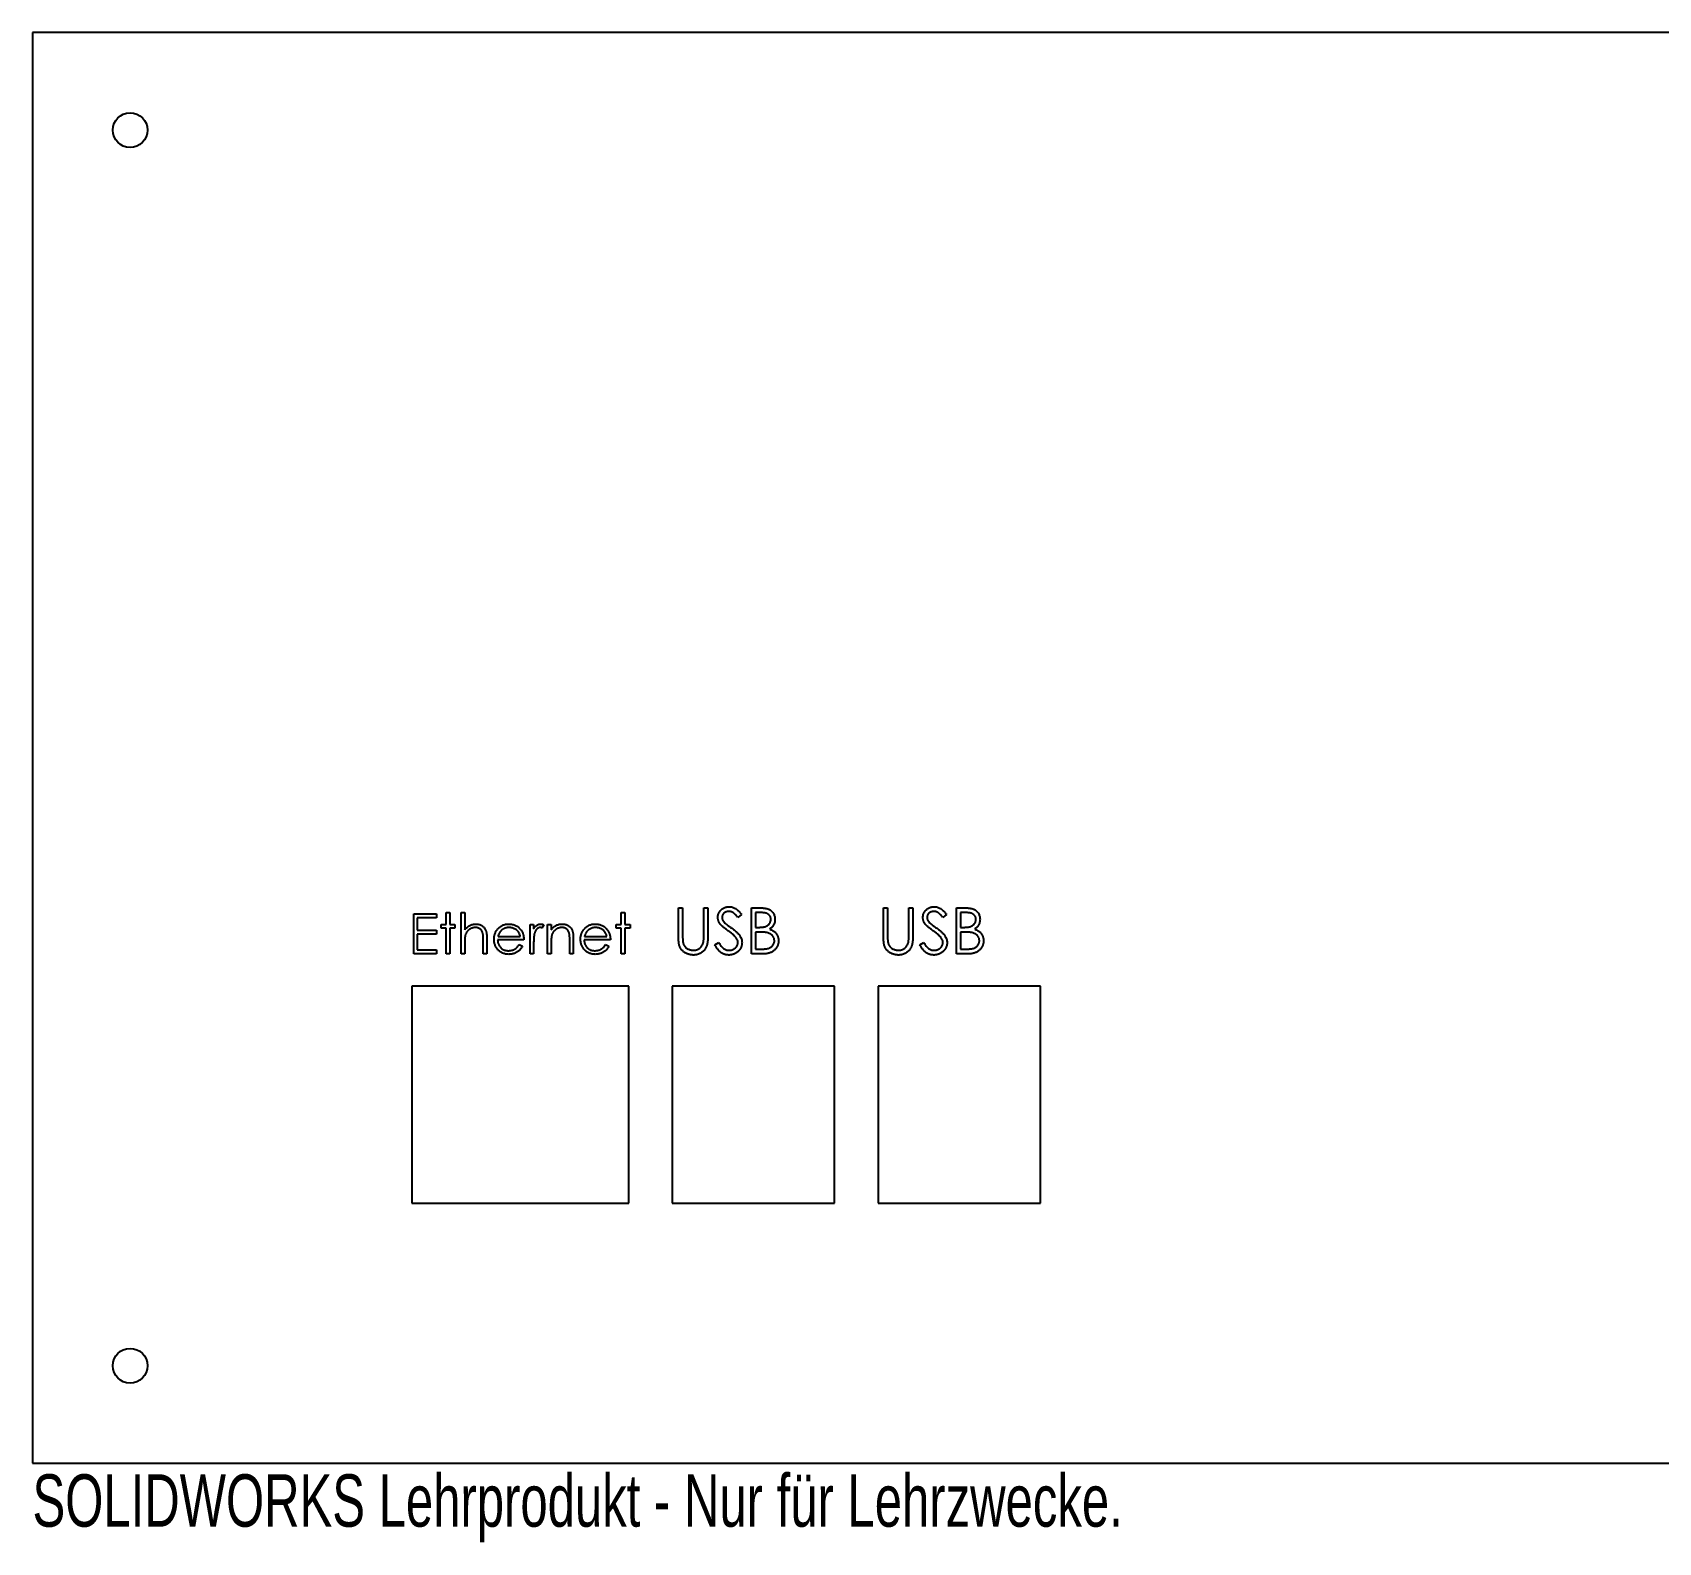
# Model space of a CAD drawing. Header units: millimetres. Extents: x 0 to 300, y -7 to 132.
# Drawn here: x 0 to 150, y -7.3 to 132 of the extents above; entities that cross this region are included whole.
import ezdxf

# ---------------------------------------------------------------- set-up
doc = ezdxf.new("R2010")
doc.units = ezdxf.units.MM
doc.styles.add('SLDTEXTSTYLE0', font='TXT', dxfattribs={"width": 0.7})

msp = doc.modelspace()

# ---------------------------------------------------------------- linework, layer by layer
at = {"color": 7, "linetype": 'Continuous', "lineweight": 25}
for p, q in [((300, 132), (0, 132)), ((0, 132), (0, 0)), ((59.59, 51.23), (59.97, 51.23)), ((59.59, 48.68), (59.59, 51.23)), ((59.97, 51.23), (59.97, 48.7)), ((61.93, 51.23), (62.31, 51.23)), ((61.93, 48.7), (61.93, 51.23)), ((62.31, 51.23), (62.31, 48.68)), ((66.32, 51.23), (67.15, 51.23)), ((66.32, 47), (66.32, 51.23)), ((78.51, 51.23), (78.89, 51.23)), ((78.51, 48.68), (78.51, 51.23)), ((78.89, 51.23), (78.89, 48.7)), ((80.84, 51.23), (81.22, 51.23)), ((80.84, 48.7), (80.84, 51.23)), ((81.22, 51.23), (81.22, 48.68)), ((85.24, 51.23), (86.06, 51.23)), ((85.24, 47), (85.24, 51.23)), ((35.17, 50.7), (37.26, 50.7)), ((35.17, 47), (35.17, 50.7)), ((35.5, 50.32), (35.5, 49.18)), ((37.26, 50.32), (35.5, 50.32)), ((37.26, 50.7), (37.26, 50.32)), ((37.69, 49.71), (38.16, 49.71)), ((37.69, 49.37), (37.69, 49.71)), ((38.16, 50.8), (38.49, 50.8)), ((38.16, 49.71), (38.16, 50.8)), ((38.49, 50.8), (38.49, 49.71)), ((38.49, 49.71), (38.97, 49.71)), ((38.97, 49.71), (38.97, 49.37)), ((39.54, 50.8), (39.87, 50.8)), ((39.54, 47), (39.54, 50.8)), ((39.87, 50.8), (39.87, 49.2)), ((45.9, 49.71), (46.23, 49.71)), ((45.9, 47), (45.9, 49.71)), ((46.23, 49.71), (46.23, 49.31)), ((47.18, 49.66), (47, 49.37)), ((47.52, 49.71), (47.85, 49.71)), ((47.52, 47), (47.52, 49.71)), ((47.85, 49.71), (47.85, 49.22)), ((53.83, 49.71), (54.31, 49.71)), ((53.83, 49.37), (53.83, 49.71)), ((54.31, 50.8), (54.64, 50.8)), ((54.31, 49.71), (54.31, 50.8)), ((54.64, 50.8), (54.64, 49.71)), ((54.64, 49.71), (55.12, 49.71)), ((55.12, 49.71), (55.12, 49.37)), ((65.4, 50.63), (65.06, 50.36)), ((66.7, 50.8), (66.7, 49.44)), ((67.22, 50.8), (66.7, 50.8)), ((84.31, 50.63), (83.97, 50.36)), ((86.13, 50.8), (85.62, 50.8)), ((85.62, 50.8), (85.62, 49.44)), ((35.5, 49.18), (37.26, 49.18)), ((35.5, 48.8), (35.5, 47.38)), ((37.26, 48.8), (35.5, 48.8)), ((37.26, 49.18), (37.26, 48.8)), ((38.16, 49.37), (37.69, 49.37)), ((38.16, 47), (38.16, 49.37)), ((38.49, 49.37), (38.49, 47)), ((38.97, 49.37), (38.49, 49.37)), ((41.58, 47), (41.58, 48.27)), ((41.91, 48.38), (41.91, 47)), ((45.33, 48.28), (42.91, 48.28)), ((42.95, 48.61), (45, 48.61)), ((49.56, 47), (49.56, 48.27)), ((49.89, 48.38), (49.89, 47)), ((53.31, 48.28), (50.89, 48.28)), ((50.92, 48.61), (52.98, 48.61)), ((54.31, 49.37), (53.83, 49.37)), ((54.31, 47), (54.31, 49.37)), ((54.64, 49.37), (54.64, 47)), ((55.12, 49.37), (54.64, 49.37)), ((62.96, 47.82), (63.32, 48.03)), ((66.7, 49.44), (66.96, 49.44)), ((66.7, 49.01), (66.7, 47.43)), ((66.96, 49.01), (66.7, 49.01)), ((81.87, 47.82), (82.23, 48.03)), ((85.62, 49.44), (85.87, 49.44)), ((85.87, 49.01), (85.62, 49.01)), ((85.62, 49.01), (85.62, 47.43)), ((37.26, 47), (35.17, 47)), ((35.5, 47.38), (37.26, 47.38)), ((37.26, 47.38), (37.26, 47)), ((38.49, 47), (38.16, 47)), ((39.87, 47), (39.54, 47)), ((39.87, 47.98), (39.87, 47)), ((41.91, 47), (41.58, 47)), ((44.89, 47.85), (45.19, 47.7)), ((46.23, 47), (45.9, 47)), ((46.23, 47.91), (46.23, 47)), ((47.85, 47), (47.52, 47)), ((47.85, 47.98), (47.85, 47)), ((49.89, 47), (49.56, 47)), ((52.87, 47.85), (53.17, 47.7)), ((54.64, 47), (54.31, 47)), ((67.47, 47), (66.32, 47)), ((66.7, 47.43), (67.24, 47.43)), ((86.38, 47), (85.24, 47)), ((85.62, 47.43), (86.16, 47.43)), ((55, 44), (35, 44)), ((35, 44), (35, 24)), ((55, 24), (55, 44)), ((74, 44), (59, 44)), ((59, 44), (59, 24)), ((74, 24), (74, 44)), ((93, 44), (78, 44)), ((78, 44), (78, 24)), ((93, 24), (93, 44)), ((35, 24), (55, 24)), ((59, 24), (74, 24)), ((78, 24), (93, 24)), ((0, 0), (300, 0))]:
    msp.add_line(p, q, dxfattribs=at)
for centre in [(9, 123), (9, 9)]:
    msp.add_circle(centre, 1.6, dxfattribs=at)
for points, knots in [([(63.23, 50.35), (63.23, 50.4), (63.23, 50.49), (63.26, 50.62), (63.3, 50.74), (63.36, 50.86), (63.44, 50.96), (63.52, 51.06), (63.63, 51.14), (63.74, 51.21), (63.87, 51.27), (64, 51.31), (64.13, 51.34), (64.23, 51.34), (64.27, 51.34)], [0, 0, 0, 0, 0.083785, 0.16578, 0.24628, 0.327461, 0.408797, 0.489715, 0.571376, 0.655523, 0.741019, 0.826547, 0.911989, 1, 1, 1, 1]), ([(64.27, 51.34), (64.32, 51.34), (64.42, 51.34), (64.57, 51.31), (64.71, 51.26), (64.82, 51.2), (64.91, 51.15), (64.98, 51.1), (65.05, 51.04), (65.12, 50.97), (65.19, 50.9), (65.26, 50.81), (65.33, 50.72), (65.38, 50.66), (65.4, 50.63)], [0, 0, 0, 0, 0.107233, 0.213252, 0.31883, 0.426794, 0.483646, 0.543604, 0.608308, 0.677127, 0.750686, 0.828713, 0.91219, 1, 1, 1, 1]), ([(67.15, 51.23), (67.19, 51.23), (67.27, 51.23), (67.38, 51.23), (67.49, 51.22), (67.59, 51.2), (67.68, 51.19), (67.77, 51.17), (67.84, 51.14), (67.94, 51.1), (68.04, 51.05), (68.16, 50.96), (68.26, 50.86), (68.34, 50.74), (68.41, 50.61), (68.46, 50.48), (68.49, 50.33), (68.49, 50.23), (68.49, 50.18)], [0, 0, 0, 0, 0.062594, 0.121323, 0.17668, 0.228365, 0.276868, 0.321879, 0.364099, 0.403356, 0.477968, 0.550535, 0.623584, 0.698175, 0.773354, 0.847281, 0.922818, 1, 1, 1, 1]), ([(82.14, 50.35), (82.14, 50.4), (82.15, 50.49), (82.17, 50.62), (82.22, 50.74), (82.27, 50.86), (82.35, 50.96), (82.44, 51.06), (82.54, 51.14), (82.65, 51.21), (82.78, 51.27), (82.91, 51.31), (83.05, 51.34), (83.14, 51.34), (83.19, 51.34)], [0, 0, 0, 0, 0.083785, 0.16578, 0.24628, 0.327461, 0.408797, 0.489715, 0.571376, 0.655523, 0.741019, 0.826547, 0.911989, 1, 1, 1, 1]), ([(83.19, 51.34), (83.24, 51.34), (83.34, 51.34), (83.48, 51.31), (83.62, 51.26), (83.73, 51.2), (83.82, 51.15), (83.89, 51.1), (83.96, 51.04), (84.03, 50.97), (84.1, 50.9), (84.17, 50.81), (84.24, 50.72), (84.29, 50.66), (84.31, 50.63)], [0, 0, 0, 0, 0.107233, 0.213252, 0.31883, 0.426794, 0.483646, 0.543604, 0.608308, 0.677127, 0.750686, 0.828713, 0.91219, 1, 1, 1, 1]), ([(86.06, 51.23), (86.1, 51.23), (86.18, 51.23), (86.3, 51.23), (86.4, 51.22), (86.5, 51.2), (86.59, 51.19), (86.68, 51.17), (86.76, 51.14), (86.85, 51.1), (86.96, 51.05), (87.07, 50.96), (87.17, 50.86), (87.26, 50.74), (87.32, 50.61), (87.37, 50.48), (87.4, 50.33), (87.41, 50.23), (87.41, 50.18)], [0, 0, 0, 0, 0.062594, 0.121323, 0.17668, 0.228365, 0.276868, 0.321879, 0.364099, 0.403356, 0.477968, 0.550535, 0.623584, 0.698175, 0.773354, 0.847281, 0.922818, 1, 1, 1, 1]), ([(39.87, 49.2), (39.91, 49.24), (39.98, 49.33), (40.09, 49.44), (40.21, 49.54), (40.34, 49.62), (40.47, 49.68), (40.61, 49.72), (40.75, 49.75), (40.85, 49.75), (40.9, 49.75)], [0, 0, 0, 0, 0.140724, 0.273996, 0.400684, 0.522555, 0.641534, 0.759969, 0.878405, 1, 1, 1, 1]), ([(40.9, 49.75), (40.95, 49.75), (41.05, 49.75), (41.19, 49.72), (41.33, 49.67), (41.45, 49.6), (41.56, 49.52), (41.66, 49.43), (41.74, 49.31), (41.79, 49.21), (41.83, 49.12), (41.85, 49.04), (41.87, 48.95), (41.89, 48.86), (41.9, 48.75), (41.91, 48.64), (41.91, 48.51), (41.91, 48.43), (41.91, 48.38)], [0, 0, 0, 0, 0.077229, 0.151155, 0.223454, 0.295497, 0.36692, 0.436794, 0.506696, 0.577864, 0.615912, 0.658048, 0.703776, 0.75408, 0.808979, 0.867913, 0.931702, 1, 1, 1, 1]), ([(42.89, 49.25), (42.92, 49.29), (42.99, 49.37), (43.1, 49.47), (43.22, 49.56), (43.35, 49.63), (43.49, 49.69), (43.63, 49.73), (43.79, 49.75), (43.89, 49.75), (43.95, 49.75)], [0, 0, 0, 0, 0.128835, 0.253589, 0.374643, 0.49534, 0.616325, 0.739759, 0.866842, 1, 1, 1, 1]), ([(43.95, 49.75), (44, 49.75), (44.11, 49.75), (44.27, 49.72), (44.42, 49.68), (44.56, 49.62), (44.7, 49.55), (44.82, 49.46), (44.94, 49.35), (45, 49.26), (45.04, 49.22)], [0, 0, 0, 0, 0.13204, 0.259033, 0.38188, 0.502258, 0.622752, 0.744743, 0.870109, 1, 1, 1, 1]), ([(46.23, 49.31), (46.26, 49.35), (46.31, 49.42), (46.38, 49.51), (46.46, 49.59), (46.55, 49.65), (46.63, 49.7), (46.72, 49.73), (46.81, 49.75), (46.87, 49.75), (46.9, 49.75)], [0, 0, 0, 0, 0.160059, 0.306112, 0.438367, 0.560541, 0.675317, 0.786114, 0.892842, 1, 1, 1, 1]), ([(46.9, 49.75), (46.92, 49.75), (46.97, 49.75), (47.04, 49.73), (47.11, 49.7), (47.16, 49.68), (47.18, 49.66)], [0, 0, 0, 0, 0.2252775, 0.4635232, 0.7203236, 1, 1, 1, 1]), ([(47.85, 49.22), (47.88, 49.26), (47.95, 49.35), (48.07, 49.46), (48.19, 49.55), (48.32, 49.63), (48.45, 49.69), (48.59, 49.73), (48.73, 49.75), (48.83, 49.75), (48.88, 49.75)], [0, 0, 0, 0, 0.140976, 0.273569, 0.398988, 0.51993, 0.63811, 0.756589, 0.87686, 1, 1, 1, 1]), ([(48.88, 49.75), (48.93, 49.75), (49.03, 49.75), (49.17, 49.72), (49.3, 49.67), (49.43, 49.6), (49.54, 49.52), (49.64, 49.42), (49.72, 49.31), (49.77, 49.21), (49.81, 49.12), (49.83, 49.04), (49.85, 48.95), (49.86, 48.86), (49.88, 48.75), (49.88, 48.64), (49.89, 48.51), (49.89, 48.43), (49.89, 48.38)], [0, 0, 0, 0, 0.07724, 0.151178, 0.223488, 0.295543, 0.366976, 0.437131, 0.507044, 0.57856, 0.616614, 0.658756, 0.704491, 0.754803, 0.809332, 0.868274, 0.932073, 1, 1, 1, 1]), ([(50.87, 49.25), (50.9, 49.29), (50.97, 49.37), (51.08, 49.47), (51.2, 49.56), (51.33, 49.63), (51.47, 49.69), (51.61, 49.73), (51.77, 49.75), (51.87, 49.75), (51.93, 49.75)], [0, 0, 0, 0, 0.128835, 0.253589, 0.374643, 0.49534, 0.616325, 0.739759, 0.866842, 1, 1, 1, 1]), ([(51.93, 49.75), (51.98, 49.75), (52.09, 49.75), (52.25, 49.72), (52.4, 49.68), (52.54, 49.62), (52.67, 49.55), (52.8, 49.46), (52.91, 49.35), (52.98, 49.26), (53.02, 49.22)], [0, 0, 0, 0, 0.13204, 0.259033, 0.38188, 0.502258, 0.622752, 0.744743, 0.870109, 1, 1, 1, 1]), ([(63.47, 49.71), (63.45, 49.73), (63.41, 49.78), (63.36, 49.86), (63.32, 49.94), (63.29, 50.02), (63.26, 50.1), (63.24, 50.18), (63.23, 50.27), (63.23, 50.33), (63.23, 50.35)], [0, 0, 0, 0, 0.133507, 0.262559, 0.388264, 0.512667, 0.633722, 0.755394, 0.877553, 1, 1, 1, 1]), ([(64.16, 49.13), (64.12, 49.17), (64.03, 49.23), (63.91, 49.32), (63.81, 49.4), (63.71, 49.47), (63.63, 49.54), (63.56, 49.6), (63.51, 49.66), (63.48, 49.69), (63.47, 49.71)], [0, 0, 0, 0, 0.1815353, 0.3470817, 0.4955678, 0.6283573, 0.7455197, 0.8458308, 0.9307818, 1, 1, 1, 1]), ([(64.23, 50.91), (64.19, 50.91), (64.1, 50.9), (63.98, 50.87), (63.88, 50.82), (63.78, 50.76), (63.71, 50.68), (63.65, 50.58), (63.62, 50.48), (63.61, 50.41), (63.61, 50.37)], [0, 0, 0, 0, 0.1430731, 0.275903, 0.4023709, 0.5284136, 0.6503564, 0.7658951, 0.8807741, 1, 1, 1, 1]), ([(63.61, 50.37), (63.61, 50.35), (63.61, 50.3), (63.62, 50.24), (63.64, 50.17), (63.67, 50.1), (63.71, 50.04), (63.76, 49.97), (63.82, 49.9), (63.86, 49.85), (63.89, 49.82)], [0, 0, 0, 0, 0.107285, 0.214746, 0.322939, 0.434116, 0.553412, 0.686073, 0.834256, 1, 1, 1, 1]), ([(63.89, 49.82), (63.9, 49.82), (63.92, 49.8), (63.96, 49.76), (64.01, 49.73), (64.08, 49.68), (64.16, 49.62), (64.25, 49.55), (64.35, 49.48), (64.42, 49.43), (64.46, 49.4)], [0, 0, 0, 0, 0.052594, 0.124952, 0.218094, 0.333502, 0.468789, 0.624938, 0.801683, 1, 1, 1, 1]), ([(65.06, 50.36), (65.04, 50.39), (65, 50.44), (64.94, 50.52), (64.88, 50.58), (64.82, 50.64), (64.77, 50.69), (64.72, 50.73), (64.67, 50.77), (64.61, 50.81), (64.53, 50.85), (64.44, 50.88), (64.33, 50.9), (64.27, 50.91), (64.23, 50.91)], [0, 0, 0, 0, 0.098469, 0.189629, 0.274184, 0.352183, 0.423199, 0.488551, 0.548473, 0.60144, 0.701198, 0.799592, 0.898545, 1, 1, 1, 1]), ([(66.96, 49.44), (67, 49.44), (67.07, 49.44), (67.17, 49.45), (67.27, 49.45), (67.36, 49.46), (67.44, 49.47), (67.51, 49.49), (67.58, 49.5), (67.66, 49.53), (67.74, 49.57), (67.84, 49.63), (67.92, 49.7), (67.99, 49.78), (68.05, 49.87), (68.08, 49.97), (68.11, 50.07), (68.11, 50.14), (68.11, 50.18)], [0, 0, 0, 0, 0.072301, 0.1397, 0.202289, 0.2606, 0.31319, 0.361739, 0.405706, 0.44554, 0.518832, 0.589778, 0.658867, 0.72843, 0.797283, 0.864815, 0.931364, 1, 1, 1, 1]), ([(68.11, 50.18), (68.11, 50.2), (68.11, 50.25), (68.1, 50.31), (68.09, 50.38), (68.06, 50.44), (68.03, 50.49), (67.99, 50.54), (67.95, 50.59), (67.9, 50.63), (67.84, 50.67), (67.78, 50.71), (67.7, 50.74), (67.62, 50.76), (67.53, 50.78), (67.43, 50.79), (67.33, 50.8), (67.26, 50.8), (67.22, 50.8)], [0, 0, 0, 0, 0.057003, 0.111818, 0.164402, 0.21587, 0.266841, 0.317479, 0.369902, 0.4234, 0.479718, 0.539241, 0.602431, 0.67103, 0.744485, 0.823454, 0.90874, 1, 1, 1, 1]), ([(68.49, 50.18), (68.49, 50.14), (68.49, 50.05), (68.47, 49.91), (68.43, 49.78), (68.37, 49.66), (68.3, 49.55), (68.22, 49.45), (68.12, 49.36), (68.04, 49.31), (68.01, 49.28)], [0, 0, 0, 0, 0.130569, 0.256581, 0.380552, 0.503623, 0.625739, 0.747549, 0.871766, 1, 1, 1, 1]), ([(82.38, 49.71), (82.36, 49.73), (82.32, 49.78), (82.28, 49.86), (82.23, 49.94), (82.2, 50.02), (82.17, 50.1), (82.16, 50.18), (82.14, 50.27), (82.14, 50.33), (82.14, 50.35)], [0, 0, 0, 0, 0.133507, 0.262559, 0.388264, 0.512667, 0.633722, 0.755394, 0.877553, 1, 1, 1, 1]), ([(83.07, 49.13), (83.03, 49.17), (82.94, 49.23), (82.82, 49.32), (82.72, 49.4), (82.62, 49.47), (82.54, 49.54), (82.48, 49.6), (82.42, 49.66), (82.39, 49.69), (82.38, 49.71)], [0, 0, 0, 0, 0.1815353, 0.3470817, 0.4955678, 0.6283573, 0.7455197, 0.8458308, 0.9307818, 1, 1, 1, 1]), ([(83.14, 50.91), (83.1, 50.91), (83.02, 50.9), (82.9, 50.87), (82.79, 50.82), (82.7, 50.76), (82.62, 50.68), (82.56, 50.58), (82.53, 50.48), (82.52, 50.41), (82.52, 50.37)], [0, 0, 0, 0, 0.143073, 0.275903, 0.402371, 0.528414, 0.650356, 0.765895, 0.880774, 1, 1, 1, 1]), ([(82.52, 50.37), (82.52, 50.35), (82.52, 50.3), (82.54, 50.24), (82.55, 50.17), (82.58, 50.1), (82.62, 50.04), (82.67, 49.97), (82.73, 49.9), (82.78, 49.85), (82.8, 49.82)], [0, 0, 0, 0, 0.107285, 0.214746, 0.322939, 0.434116, 0.553412, 0.686073, 0.834256, 1, 1, 1, 1]), ([(82.8, 49.82), (82.81, 49.82), (82.83, 49.8), (82.87, 49.76), (82.93, 49.73), (82.99, 49.68), (83.07, 49.62), (83.16, 49.55), (83.26, 49.48), (83.33, 49.43), (83.37, 49.4)], [0, 0, 0, 0, 0.052594, 0.124952, 0.218094, 0.333502, 0.468789, 0.624938, 0.801683, 1, 1, 1, 1]), ([(83.97, 50.36), (83.95, 50.39), (83.91, 50.44), (83.85, 50.52), (83.79, 50.58), (83.74, 50.64), (83.68, 50.69), (83.63, 50.73), (83.58, 50.77), (83.52, 50.81), (83.45, 50.85), (83.35, 50.88), (83.25, 50.9), (83.18, 50.91), (83.14, 50.91)], [0, 0, 0, 0, 0.098469, 0.189629, 0.274184, 0.352183, 0.423199, 0.488551, 0.548473, 0.60144, 0.701198, 0.799592, 0.898545, 1, 1, 1, 1]), ([(85.87, 49.44), (85.91, 49.44), (85.98, 49.44), (86.09, 49.45), (86.18, 49.45), (86.27, 49.46), (86.35, 49.47), (86.43, 49.49), (86.49, 49.5), (86.57, 49.53), (86.66, 49.57), (86.75, 49.63), (86.83, 49.7), (86.9, 49.78), (86.96, 49.87), (87, 49.97), (87.02, 50.07), (87.03, 50.14), (87.03, 50.18)], [0, 0, 0, 0, 0.072301, 0.1397, 0.202289, 0.2606, 0.31319, 0.361739, 0.405706, 0.44554, 0.518832, 0.589778, 0.658867, 0.72843, 0.797283, 0.864815, 0.931364, 1, 1, 1, 1]), ([(87.03, 50.18), (87.03, 50.2), (87.03, 50.25), (87.02, 50.31), (87, 50.38), (86.98, 50.44), (86.94, 50.49), (86.91, 50.54), (86.86, 50.59), (86.81, 50.63), (86.75, 50.67), (86.69, 50.71), (86.62, 50.74), (86.53, 50.76), (86.44, 50.78), (86.35, 50.79), (86.24, 50.8), (86.17, 50.8), (86.13, 50.8)], [0, 0, 0, 0, 0.057003, 0.111818, 0.164402, 0.21587, 0.266841, 0.317479, 0.369902, 0.4234, 0.479718, 0.539241, 0.602431, 0.67103, 0.744485, 0.823454, 0.90874, 1, 1, 1, 1]), ([(87.41, 50.18), (87.41, 50.14), (87.4, 50.05), (87.38, 49.91), (87.34, 49.78), (87.29, 49.66), (87.22, 49.55), (87.13, 49.45), (87.03, 49.36), (86.96, 49.31), (86.92, 49.28)], [0, 0, 0, 0, 0.130569, 0.256581, 0.380552, 0.503623, 0.625739, 0.747549, 0.871766, 1, 1, 1, 1]), ([(39.92, 48.71), (39.92, 48.69), (39.91, 48.65), (39.9, 48.58), (39.89, 48.51), (39.88, 48.42), (39.88, 48.33), (39.87, 48.22), (39.87, 48.1), (39.87, 48.02), (39.87, 47.98)], [0, 0, 0, 0, 0.0759991, 0.1656113, 0.269045, 0.387448, 0.5188267, 0.6653936, 0.8250828, 1, 1, 1, 1]), ([(40.84, 49.42), (40.82, 49.42), (40.76, 49.42), (40.68, 49.41), (40.61, 49.39), (40.53, 49.37), (40.46, 49.34), (40.39, 49.31), (40.32, 49.26), (40.26, 49.22), (40.2, 49.16), (40.14, 49.11), (40.09, 49.05), (40.05, 48.99), (40.01, 48.92), (39.97, 48.85), (39.94, 48.78), (39.93, 48.73), (39.92, 48.71)], [0, 0, 0, 0, 0.06402, 0.126694, 0.189084, 0.250363, 0.312516, 0.374243, 0.43785, 0.502657, 0.567745, 0.630576, 0.692772, 0.754268, 0.815121, 0.876051, 0.937982, 1, 1, 1, 1]), ([(41.54, 48.89), (41.53, 48.93), (41.51, 49.01), (41.45, 49.12), (41.39, 49.22), (41.3, 49.29), (41.21, 49.35), (41.1, 49.39), (40.97, 49.42), (40.89, 49.42), (40.84, 49.42)], [0, 0, 0, 0, 0.136257, 0.261954, 0.379638, 0.494379, 0.609866, 0.729887, 0.859213, 1, 1, 1, 1]), ([(41.58, 48.27), (41.58, 48.31), (41.58, 48.38), (41.58, 48.48), (41.58, 48.57), (41.57, 48.65), (41.57, 48.73), (41.56, 48.79), (41.55, 48.84), (41.55, 48.87), (41.54, 48.89)], [0, 0, 0, 0, 0.1788666, 0.3421413, 0.489871, 0.6233121, 0.7400556, 0.841468, 0.9289011, 1, 1, 1, 1]), ([(42.58, 48.35), (42.58, 48.39), (42.58, 48.47), (42.6, 48.59), (42.62, 48.71), (42.65, 48.83), (42.7, 48.94), (42.75, 49.05), (42.82, 49.15), (42.86, 49.22), (42.89, 49.25)], [0, 0, 0, 0, 0.128045, 0.253768, 0.377428, 0.500551, 0.623296, 0.746578, 0.872348, 1, 1, 1, 1]), ([(43.94, 46.95), (43.89, 46.95), (43.79, 46.96), (43.64, 46.98), (43.5, 47.01), (43.37, 47.06), (43.25, 47.12), (43.13, 47.19), (43.03, 47.28), (42.94, 47.38), (42.85, 47.49), (42.78, 47.6), (42.72, 47.71), (42.67, 47.83), (42.63, 47.96), (42.6, 48.08), (42.58, 48.21), (42.58, 48.3), (42.58, 48.35)], [0, 0, 0, 0, 0.0715787, 0.1396292, 0.2047967, 0.268135, 0.3298137, 0.3913014, 0.4534335, 0.5165517, 0.5796313, 0.6411189, 0.701294, 0.7608103, 0.8199317, 0.8789196, 0.9389828, 1, 1, 1, 1]), ([(42.91, 48.28), (42.91, 48.25), (42.92, 48.18), (42.93, 48.07), (42.95, 47.98), (42.99, 47.88), (43.03, 47.8), (43.08, 47.71), (43.13, 47.64), (43.2, 47.56), (43.27, 47.5), (43.35, 47.44), (43.43, 47.39), (43.52, 47.35), (43.61, 47.32), (43.7, 47.3), (43.8, 47.29), (43.86, 47.29), (43.9, 47.28)], [0, 0, 0, 0, 0.068385, 0.134476, 0.198391, 0.260753, 0.321829, 0.383037, 0.444653, 0.507398, 0.569825, 0.630778, 0.690929, 0.750945, 0.811049, 0.872331, 0.935004, 1, 1, 1, 1]), ([(43.27, 49.17), (43.25, 49.15), (43.21, 49.12), (43.17, 49.06), (43.12, 49), (43.08, 48.94), (43.04, 48.86), (43, 48.79), (42.97, 48.7), (42.95, 48.64), (42.95, 48.61)], [0, 0, 0, 0, 0.109984, 0.22258, 0.3385, 0.458709, 0.585535, 0.717518, 0.854667, 1, 1, 1, 1]), ([(43.96, 49.42), (43.93, 49.42), (43.87, 49.42), (43.77, 49.41), (43.68, 49.39), (43.59, 49.36), (43.5, 49.32), (43.42, 49.28), (43.34, 49.23), (43.29, 49.19), (43.27, 49.17)], [0, 0, 0, 0, 0.131092, 0.259141, 0.384162, 0.505992, 0.629098, 0.750669, 0.874039, 1, 1, 1, 1]), ([(45, 48.61), (44.99, 48.66), (44.96, 48.74), (44.92, 48.86), (44.86, 48.97), (44.8, 49.06), (44.72, 49.14), (44.64, 49.21), (44.54, 49.27), (44.43, 49.32), (44.32, 49.37), (44.21, 49.4), (44.09, 49.42), (44.01, 49.42), (43.96, 49.42)], [0, 0, 0, 0, 0.09624, 0.185231, 0.267501, 0.3444, 0.419595, 0.496891, 0.576638, 0.660268, 0.745387, 0.83004, 0.914474, 1, 1, 1, 1]), ([(45.04, 49.22), (45.06, 49.19), (45.11, 49.13), (45.17, 49.02), (45.22, 48.91), (45.26, 48.8), (45.29, 48.68), (45.31, 48.55), (45.33, 48.42), (45.33, 48.33), (45.33, 48.28)], [0, 0, 0, 0, 0.118522, 0.236255, 0.356174, 0.47725, 0.60154, 0.729618, 0.862158, 1, 1, 1, 1]), ([(46.29, 48.84), (46.29, 48.82), (46.28, 48.77), (46.27, 48.69), (46.26, 48.6), (46.25, 48.49), (46.24, 48.36), (46.24, 48.23), (46.23, 48.07), (46.23, 47.97), (46.23, 47.91)], [0, 0, 0, 0, 0.070855, 0.156938, 0.2586, 0.375891, 0.508166, 0.656238, 0.820177, 1, 1, 1, 1]), ([(46.83, 49.42), (46.81, 49.42), (46.75, 49.42), (46.67, 49.39), (46.59, 49.34), (46.53, 49.29), (46.48, 49.24), (46.45, 49.2), (46.42, 49.15), (46.39, 49.1), (46.36, 49.04), (46.34, 48.98), (46.31, 48.91), (46.3, 48.86), (46.29, 48.84)], [0, 0, 0, 0, 0.093807, 0.191338, 0.295191, 0.410312, 0.47193, 0.536425, 0.603119, 0.674118, 0.749332, 0.828283, 0.91204, 1, 1, 1, 1]), ([(47, 49.37), (46.99, 49.38), (46.96, 49.39), (46.91, 49.41), (46.87, 49.42), (46.84, 49.42), (46.83, 49.42)], [0, 0, 0, 0, 0.295139, 0.56023, 0.794983, 1, 1, 1, 1]), ([(47.9, 48.71), (47.9, 48.69), (47.89, 48.65), (47.88, 48.58), (47.87, 48.51), (47.86, 48.42), (47.86, 48.32), (47.85, 48.22), (47.85, 48.1), (47.85, 48.02), (47.85, 47.98)], [0, 0, 0, 0, 0.076995, 0.167615, 0.271052, 0.38946, 0.520843, 0.666399, 0.826094, 1, 1, 1, 1]), ([(48.82, 49.42), (48.79, 49.42), (48.74, 49.42), (48.66, 49.41), (48.59, 49.39), (48.51, 49.37), (48.44, 49.34), (48.37, 49.31), (48.3, 49.26), (48.24, 49.22), (48.18, 49.16), (48.12, 49.11), (48.07, 49.05), (48.03, 48.99), (47.99, 48.92), (47.95, 48.85), (47.92, 48.78), (47.91, 48.73), (47.9, 48.71)], [0, 0, 0, 0, 0.063986, 0.126627, 0.188984, 0.25023, 0.312351, 0.374574, 0.438148, 0.50292, 0.567974, 0.630771, 0.692935, 0.754398, 0.815218, 0.876117, 0.938015, 1, 1, 1, 1]), ([(49.52, 48.89), (49.51, 48.93), (49.49, 49.01), (49.43, 49.12), (49.37, 49.22), (49.28, 49.29), (49.19, 49.35), (49.08, 49.39), (48.95, 49.42), (48.87, 49.42), (48.82, 49.42)], [0, 0, 0, 0, 0.13552, 0.260833, 0.378476, 0.493178, 0.609281, 0.729981, 0.859261, 1, 1, 1, 1]), ([(49.56, 48.27), (49.56, 48.31), (49.56, 48.38), (49.56, 48.48), (49.55, 48.57), (49.55, 48.65), (49.54, 48.73), (49.54, 48.79), (49.53, 48.84), (49.52, 48.87), (49.52, 48.89)], [0, 0, 0, 0, 0.17885, 0.34211, 0.489826, 0.623254, 0.74008, 0.841483, 0.928908, 1, 1, 1, 1]), ([(50.56, 48.35), (50.56, 48.39), (50.56, 48.47), (50.57, 48.59), (50.6, 48.71), (50.63, 48.83), (50.68, 48.94), (50.73, 49.05), (50.79, 49.15), (50.84, 49.22), (50.87, 49.25)], [0, 0, 0, 0, 0.128045, 0.253768, 0.377428, 0.500551, 0.623296, 0.746578, 0.872348, 1, 1, 1, 1]), ([(51.92, 46.95), (51.87, 46.95), (51.76, 46.96), (51.62, 46.98), (51.48, 47.01), (51.35, 47.06), (51.23, 47.12), (51.11, 47.19), (51.01, 47.28), (50.92, 47.38), (50.83, 47.49), (50.76, 47.6), (50.7, 47.71), (50.65, 47.83), (50.6, 47.96), (50.58, 48.08), (50.56, 48.21), (50.56, 48.3), (50.56, 48.35)], [0, 0, 0, 0, 0.0715787, 0.1396292, 0.2047967, 0.268135, 0.3298137, 0.3913014, 0.4534335, 0.5165517, 0.5796313, 0.6411189, 0.701294, 0.7608103, 0.8199317, 0.8789196, 0.9389828, 1, 1, 1, 1]), ([(50.89, 48.28), (50.89, 48.25), (50.89, 48.18), (50.91, 48.07), (50.93, 47.98), (50.96, 47.88), (51.01, 47.8), (51.05, 47.71), (51.11, 47.64), (51.18, 47.56), (51.25, 47.5), (51.33, 47.44), (51.41, 47.39), (51.49, 47.35), (51.58, 47.32), (51.68, 47.3), (51.78, 47.29), (51.84, 47.29), (51.88, 47.28)], [0, 0, 0, 0, 0.068385, 0.134476, 0.198391, 0.260753, 0.321829, 0.383037, 0.444653, 0.507398, 0.569825, 0.630778, 0.690929, 0.750945, 0.811049, 0.872331, 0.935004, 1, 1, 1, 1]), ([(51.25, 49.17), (51.23, 49.15), (51.19, 49.12), (51.14, 49.06), (51.1, 49), (51.06, 48.94), (51.02, 48.86), (50.98, 48.79), (50.95, 48.7), (50.93, 48.64), (50.92, 48.61)], [0, 0, 0, 0, 0.109984, 0.22258, 0.3385, 0.458709, 0.585535, 0.717518, 0.854667, 1, 1, 1, 1]), ([(51.94, 49.42), (51.91, 49.42), (51.84, 49.42), (51.75, 49.41), (51.65, 49.39), (51.57, 49.36), (51.48, 49.32), (51.4, 49.28), (51.32, 49.23), (51.27, 49.19), (51.25, 49.17)], [0, 0, 0, 0, 0.131092, 0.259141, 0.384162, 0.505992, 0.629098, 0.750669, 0.874039, 1, 1, 1, 1]), ([(52.98, 48.61), (52.97, 48.66), (52.94, 48.74), (52.89, 48.86), (52.84, 48.97), (52.77, 49.06), (52.7, 49.14), (52.61, 49.21), (52.52, 49.27), (52.41, 49.32), (52.3, 49.37), (52.18, 49.4), (52.06, 49.42), (51.98, 49.42), (51.94, 49.42)], [0, 0, 0, 0, 0.09624, 0.185231, 0.267501, 0.3444, 0.419595, 0.496891, 0.576638, 0.660268, 0.745387, 0.83004, 0.914474, 1, 1, 1, 1]), ([(53.02, 49.22), (53.04, 49.19), (53.09, 49.13), (53.14, 49.02), (53.2, 48.91), (53.24, 48.8), (53.27, 48.68), (53.29, 48.55), (53.31, 48.42), (53.31, 48.33), (53.31, 48.28)], [0, 0, 0, 0, 0.118522, 0.236255, 0.356174, 0.47725, 0.60154, 0.729618, 0.862158, 1, 1, 1, 1]), ([(59.67, 47.78), (59.66, 47.81), (59.65, 47.86), (59.63, 47.94), (59.62, 48.03), (59.61, 48.14), (59.6, 48.25), (59.6, 48.38), (59.59, 48.53), (59.59, 48.62), (59.59, 48.68)], [0, 0, 0, 0, 0.07813, 0.169465, 0.274335, 0.39211, 0.523687, 0.668365, 0.827132, 1, 1, 1, 1]), ([(59.97, 48.7), (59.97, 48.66), (59.97, 48.59), (59.97, 48.5), (59.98, 48.41), (59.98, 48.33), (59.98, 48.27), (59.98, 48.21), (59.99, 48.17), (59.99, 48.14), (59.99, 48.13)], [0, 0, 0, 0, 0.191079, 0.362605, 0.516099, 0.650038, 0.765977, 0.862374, 0.940842, 1, 1, 1, 1]), ([(59.99, 48.13), (60, 48.09), (60.01, 48.02), (60.04, 47.91), (60.08, 47.81), (60.13, 47.72), (60.2, 47.64), (60.28, 47.56), (60.38, 47.5), (60.49, 47.44), (60.61, 47.39), (60.73, 47.35), (60.85, 47.33), (60.93, 47.33), (60.97, 47.33)], [0, 0, 0, 0, 0.086315, 0.167766, 0.244433, 0.318135, 0.391884, 0.470068, 0.553904, 0.644339, 0.736875, 0.826168, 0.913679, 1, 1, 1, 1]), ([(60.97, 47.33), (61.01, 47.33), (61.07, 47.33), (61.18, 47.35), (61.28, 47.37), (61.37, 47.41), (61.47, 47.46), (61.55, 47.52), (61.63, 47.58), (61.7, 47.66), (61.76, 47.74), (61.81, 47.83), (61.85, 47.93), (61.87, 48), (61.88, 48.04)], [0, 0, 0, 0, 0.082891, 0.165303, 0.247762, 0.331528, 0.41528, 0.496366, 0.577151, 0.657783, 0.739322, 0.823793, 0.909476, 1, 1, 1, 1]), ([(62.31, 48.68), (62.31, 48.63), (62.31, 48.54), (62.3, 48.41), (62.29, 48.28), (62.28, 48.17), (62.27, 48.05), (62.25, 47.95), (62.23, 47.85), (62.2, 47.76), (62.17, 47.67), (62.13, 47.59), (62.09, 47.51), (62.04, 47.43), (61.98, 47.36), (61.92, 47.28), (61.85, 47.21), (61.77, 47.15), (61.69, 47.09), (61.6, 47.04), (61.51, 46.99), (61.42, 46.95), (61.32, 46.93), (61.21, 46.91), (61.1, 46.89), (61.03, 46.89), (60.99, 46.89)], [0, 0, 0, 0, 0.054858, 0.107059, 0.156978, 0.203992, 0.248492, 0.290483, 0.330489, 0.367886, 0.403858, 0.440009, 0.476295, 0.512792, 0.550485, 0.588381, 0.627645, 0.667979, 0.708433, 0.748602, 0.789088, 0.829461, 0.870371, 0.912214, 0.955547, 1, 1, 1, 1]), ([(61.88, 48.04), (61.89, 48.05), (61.9, 48.09), (61.9, 48.14), (61.91, 48.21), (61.92, 48.29), (61.92, 48.37), (61.93, 48.47), (61.93, 48.58), (61.93, 48.66), (61.93, 48.7)], [0, 0, 0, 0, 0.0698351, 0.1556208, 0.2578016, 0.3738112, 0.5064025, 0.6555645, 0.8200793, 1, 1, 1, 1]), ([(63.32, 48.03), (63.35, 47.98), (63.41, 47.87), (63.52, 47.72), (63.63, 47.6), (63.75, 47.5), (63.86, 47.42), (63.99, 47.37), (64.12, 47.33), (64.2, 47.33), (64.25, 47.33)], [0, 0, 0, 0, 0.159004, 0.304646, 0.438547, 0.562322, 0.677433, 0.786897, 0.893611, 1, 1, 1, 1]), ([(64.92, 48.46), (64.9, 48.48), (64.86, 48.53), (64.8, 48.61), (64.72, 48.69), (64.63, 48.77), (64.53, 48.86), (64.41, 48.95), (64.29, 49.04), (64.2, 49.1), (64.16, 49.13)], [0, 0, 0, 0, 0.090279, 0.18953, 0.299198, 0.418926, 0.548376, 0.688136, 0.839084, 1, 1, 1, 1]), ([(65.46, 48.04), (65.45, 48), (65.45, 47.92), (65.43, 47.81), (65.41, 47.71), (65.37, 47.6), (65.32, 47.5), (65.26, 47.41), (65.19, 47.32), (65.1, 47.23), (65.01, 47.15), (64.92, 47.08), (64.82, 47.02), (64.71, 46.98), (64.6, 46.94), (64.49, 46.91), (64.37, 46.89), (64.29, 46.89), (64.25, 46.89)], [0, 0, 0, 0, 0.061484, 0.121775, 0.18092, 0.240256, 0.300114, 0.361146, 0.423501, 0.488669, 0.553954, 0.617581, 0.680238, 0.742187, 0.804663, 0.868259, 0.93302, 1, 1, 1, 1]), ([(64.25, 47.33), (64.28, 47.33), (64.36, 47.33), (64.47, 47.35), (64.57, 47.38), (64.67, 47.42), (64.76, 47.47), (64.85, 47.54), (64.92, 47.61), (64.97, 47.69), (65.02, 47.77), (65.05, 47.86), (65.07, 47.95), (65.07, 48.01), (65.08, 48.04)], [0, 0, 0, 0, 0.0912636, 0.1809303, 0.2700882, 0.3601561, 0.4483425, 0.5326658, 0.6138337, 0.6939815, 0.772716, 0.8493352, 0.9239673, 1, 1, 1, 1]), ([(64.46, 49.4), (64.5, 49.37), (64.59, 49.31), (64.72, 49.21), (64.83, 49.11), (64.94, 49.02), (65.03, 48.93), (65.11, 48.84), (65.18, 48.76), (65.26, 48.65), (65.34, 48.52), (65.4, 48.36), (65.45, 48.2), (65.45, 48.09), (65.46, 48.04)], [0, 0, 0, 0, 0.096972, 0.187773, 0.272396, 0.351321, 0.424335, 0.491909, 0.554233, 0.611268, 0.716348, 0.81454, 0.908495, 1, 1, 1, 1]), ([(65.08, 48.04), (65.07, 48.08), (65.07, 48.15), (65.04, 48.26), (64.99, 48.36), (64.95, 48.43), (64.92, 48.46)], [0, 0, 0, 0, 0.234723, 0.477158, 0.728556, 1, 1, 1, 1]), ([(67.75, 48.96), (67.73, 48.96), (67.68, 48.97), (67.61, 48.98), (67.53, 48.99), (67.43, 49), (67.33, 49), (67.21, 49), (67.09, 49.01), (67, 49.01), (66.96, 49.01)], [0, 0, 0, 0, 0.079306, 0.171953, 0.277057, 0.394731, 0.526177, 0.671345, 0.829285, 1, 1, 1, 1]), ([(67.24, 47.43), (67.28, 47.43), (67.36, 47.44), (67.47, 47.44), (67.57, 47.45), (67.66, 47.46), (67.74, 47.47), (67.82, 47.48), (67.89, 47.5), (67.96, 47.53), (68.05, 47.57), (68.15, 47.63), (68.23, 47.71), (68.31, 47.79), (68.37, 47.89), (68.41, 47.99), (68.44, 48.09), (68.44, 48.17), (68.44, 48.2)], [0, 0, 0, 0, 0.072502, 0.139739, 0.201795, 0.259822, 0.312206, 0.360773, 0.40454, 0.443698, 0.516841, 0.587874, 0.657965, 0.728969, 0.799308, 0.866636, 0.933116, 1, 1, 1, 1]), ([(68.82, 48.2), (68.82, 48.16), (68.82, 48.08), (68.8, 47.96), (68.77, 47.85), (68.73, 47.74), (68.68, 47.63), (68.61, 47.53), (68.54, 47.44), (68.45, 47.35), (68.36, 47.27), (68.26, 47.19), (68.14, 47.13), (68.02, 47.08), (67.9, 47.05), (67.76, 47.02), (67.62, 47), (67.52, 47), (67.47, 47)], [0, 0, 0, 0, 0.06116, 0.120335, 0.17818, 0.235235, 0.292683, 0.351186, 0.410457, 0.47172, 0.533761, 0.595739, 0.657888, 0.721295, 0.786823, 0.854686, 0.925478, 1, 1, 1, 1]), ([(68.44, 48.2), (68.44, 48.22), (68.44, 48.27), (68.43, 48.33), (68.41, 48.4), (68.4, 48.46), (68.37, 48.52), (68.34, 48.57), (68.3, 48.63), (68.24, 48.7), (68.16, 48.78), (68.04, 48.85), (67.9, 48.92), (67.8, 48.94), (67.75, 48.96)], [0, 0, 0, 0, 0.060287, 0.119602, 0.177503, 0.235143, 0.292133, 0.350871, 0.410098, 0.470732, 0.594829, 0.722579, 0.856691, 1, 1, 1, 1]), ([(68.01, 49.28), (68.05, 49.27), (68.15, 49.23), (68.27, 49.17), (68.38, 49.1), (68.47, 49.03), (68.55, 48.95), (68.62, 48.86), (68.68, 48.76), (68.73, 48.66), (68.77, 48.55), (68.8, 48.44), (68.82, 48.32), (68.82, 48.24), (68.82, 48.2)], [0, 0, 0, 0, 0.106057, 0.202914, 0.2903, 0.370223, 0.446384, 0.521397, 0.598291, 0.676142, 0.755529, 0.834887, 0.916646, 1, 1, 1, 1]), ([(78.58, 47.78), (78.58, 47.81), (78.56, 47.86), (78.55, 47.94), (78.54, 48.03), (78.52, 48.14), (78.52, 48.25), (78.51, 48.38), (78.51, 48.53), (78.51, 48.62), (78.51, 48.68)], [0, 0, 0, 0, 0.07813, 0.169465, 0.274335, 0.39211, 0.523687, 0.668365, 0.827132, 1, 1, 1, 1]), ([(78.89, 48.7), (78.89, 48.66), (78.89, 48.59), (78.89, 48.5), (78.89, 48.41), (78.89, 48.33), (78.89, 48.27), (78.9, 48.21), (78.9, 48.17), (78.9, 48.14), (78.9, 48.13)], [0, 0, 0, 0, 0.191079, 0.362605, 0.516099, 0.650038, 0.765977, 0.862374, 0.940842, 1, 1, 1, 1]), ([(78.9, 48.13), (78.91, 48.09), (78.92, 48.02), (78.95, 47.91), (79, 47.81), (79.05, 47.72), (79.12, 47.64), (79.2, 47.56), (79.29, 47.5), (79.4, 47.44), (79.52, 47.39), (79.64, 47.35), (79.76, 47.33), (79.84, 47.33), (79.88, 47.33)], [0, 0, 0, 0, 0.086315, 0.167766, 0.244433, 0.318135, 0.391884, 0.470068, 0.553904, 0.644339, 0.736875, 0.826168, 0.913679, 1, 1, 1, 1]), ([(79.88, 47.33), (79.92, 47.33), (79.99, 47.33), (80.09, 47.35), (80.19, 47.37), (80.29, 47.41), (80.38, 47.46), (80.46, 47.52), (80.54, 47.58), (80.61, 47.66), (80.67, 47.74), (80.72, 47.83), (80.77, 47.93), (80.79, 48), (80.8, 48.04)], [0, 0, 0, 0, 0.082891, 0.165303, 0.247762, 0.331528, 0.41528, 0.496366, 0.577151, 0.657783, 0.739322, 0.823793, 0.909476, 1, 1, 1, 1]), ([(81.22, 48.68), (81.22, 48.63), (81.22, 48.54), (81.21, 48.41), (81.21, 48.28), (81.19, 48.17), (81.18, 48.05), (81.16, 47.95), (81.14, 47.85), (81.11, 47.76), (81.08, 47.67), (81.05, 47.59), (81, 47.51), (80.95, 47.43), (80.9, 47.36), (80.83, 47.28), (80.76, 47.21), (80.68, 47.15), (80.6, 47.09), (80.52, 47.04), (80.42, 46.99), (80.33, 46.95), (80.23, 46.93), (80.12, 46.91), (80.02, 46.89), (79.94, 46.89), (79.91, 46.89)], [0, 0, 0, 0, 0.054858, 0.107059, 0.156978, 0.203992, 0.248492, 0.290483, 0.330489, 0.367886, 0.403858, 0.440009, 0.476295, 0.512792, 0.550485, 0.588381, 0.627645, 0.667979, 0.708433, 0.748602, 0.789088, 0.829461, 0.870371, 0.912214, 0.955547, 1, 1, 1, 1]), ([(80.8, 48.04), (80.8, 48.05), (80.81, 48.09), (80.82, 48.14), (80.82, 48.21), (80.83, 48.29), (80.84, 48.37), (80.84, 48.47), (80.84, 48.58), (80.84, 48.66), (80.84, 48.7)], [0, 0, 0, 0, 0.069835, 0.155621, 0.257802, 0.373811, 0.506402, 0.655564, 0.820079, 1, 1, 1, 1]), ([(82.23, 48.03), (82.26, 47.98), (82.33, 47.87), (82.43, 47.72), (82.54, 47.6), (82.66, 47.5), (82.78, 47.42), (82.9, 47.37), (83.03, 47.33), (83.12, 47.33), (83.16, 47.33)], [0, 0, 0, 0, 0.159004, 0.304646, 0.438547, 0.562322, 0.677433, 0.786897, 0.893611, 1, 1, 1, 1]), ([(83.84, 48.46), (83.82, 48.48), (83.78, 48.53), (83.71, 48.61), (83.63, 48.69), (83.54, 48.77), (83.44, 48.86), (83.33, 48.95), (83.2, 49.04), (83.12, 49.1), (83.07, 49.13)], [0, 0, 0, 0, 0.090279, 0.18953, 0.299198, 0.418926, 0.548376, 0.688136, 0.839084, 1, 1, 1, 1]), ([(84.37, 48.04), (84.37, 48), (84.37, 47.92), (84.35, 47.81), (84.32, 47.71), (84.28, 47.6), (84.23, 47.5), (84.17, 47.41), (84.1, 47.32), (84.02, 47.23), (83.93, 47.15), (83.83, 47.08), (83.73, 47.02), (83.63, 46.98), (83.52, 46.94), (83.4, 46.91), (83.28, 46.89), (83.2, 46.89), (83.16, 46.89)], [0, 0, 0, 0, 0.061484, 0.121775, 0.18092, 0.240256, 0.300114, 0.361146, 0.423501, 0.488669, 0.553954, 0.617581, 0.680238, 0.742187, 0.804663, 0.868259, 0.93302, 1, 1, 1, 1]), ([(83.16, 47.33), (83.2, 47.33), (83.27, 47.33), (83.38, 47.35), (83.48, 47.38), (83.58, 47.42), (83.68, 47.47), (83.76, 47.54), (83.83, 47.61), (83.89, 47.69), (83.93, 47.77), (83.97, 47.86), (83.98, 47.95), (83.99, 48.01), (83.99, 48.04)], [0, 0, 0, 0, 0.0912636, 0.1809303, 0.2700882, 0.3601561, 0.4483425, 0.5326658, 0.6138337, 0.6939815, 0.772716, 0.8493352, 0.9239673, 1, 1, 1, 1]), ([(83.37, 49.4), (83.42, 49.37), (83.51, 49.31), (83.63, 49.21), (83.75, 49.11), (83.85, 49.02), (83.94, 48.93), (84.03, 48.84), (84.1, 48.76), (84.17, 48.65), (84.25, 48.52), (84.32, 48.36), (84.36, 48.2), (84.37, 48.09), (84.37, 48.04)], [0, 0, 0, 0, 0.096972, 0.187773, 0.272396, 0.351321, 0.424335, 0.491909, 0.554233, 0.611268, 0.716348, 0.81454, 0.908495, 1, 1, 1, 1]), ([(83.99, 48.04), (83.99, 48.08), (83.98, 48.15), (83.95, 48.26), (83.9, 48.36), (83.86, 48.43), (83.84, 48.46)], [0, 0, 0, 0, 0.234723, 0.477158, 0.728556, 1, 1, 1, 1]), ([(86.66, 48.96), (86.64, 48.96), (86.6, 48.97), (86.52, 48.98), (86.44, 48.99), (86.35, 49), (86.24, 49), (86.13, 49), (86, 49.01), (85.91, 49.01), (85.87, 49.01)], [0, 0, 0, 0, 0.079306, 0.171953, 0.277057, 0.394731, 0.526177, 0.671345, 0.829285, 1, 1, 1, 1]), ([(86.16, 47.43), (86.2, 47.43), (86.27, 47.44), (86.38, 47.44), (86.48, 47.45), (86.57, 47.46), (86.65, 47.47), (86.73, 47.48), (86.8, 47.5), (86.88, 47.53), (86.97, 47.57), (87.06, 47.63), (87.15, 47.71), (87.22, 47.79), (87.28, 47.89), (87.32, 47.99), (87.35, 48.09), (87.35, 48.17), (87.35, 48.2)], [0, 0, 0, 0, 0.072502, 0.139739, 0.201795, 0.259822, 0.312206, 0.360773, 0.40454, 0.443698, 0.516841, 0.587874, 0.657965, 0.728969, 0.799308, 0.866636, 0.933116, 1, 1, 1, 1]), ([(87.73, 48.2), (87.73, 48.16), (87.73, 48.08), (87.71, 47.96), (87.68, 47.85), (87.64, 47.74), (87.59, 47.63), (87.53, 47.53), (87.45, 47.44), (87.37, 47.35), (87.27, 47.27), (87.17, 47.19), (87.06, 47.13), (86.94, 47.08), (86.81, 47.05), (86.67, 47.02), (86.53, 47), (86.43, 47), (86.38, 47)], [0, 0, 0, 0, 0.06116, 0.120335, 0.17818, 0.235235, 0.292683, 0.351186, 0.410457, 0.47172, 0.533761, 0.595739, 0.657888, 0.721295, 0.786823, 0.854686, 0.925478, 1, 1, 1, 1]), ([(87.35, 48.2), (87.35, 48.22), (87.35, 48.27), (87.34, 48.33), (87.33, 48.4), (87.31, 48.46), (87.28, 48.52), (87.25, 48.57), (87.21, 48.63), (87.15, 48.7), (87.07, 48.78), (86.95, 48.85), (86.81, 48.92), (86.71, 48.94), (86.66, 48.96)], [0, 0, 0, 0, 0.060287, 0.119602, 0.177503, 0.235143, 0.292133, 0.350871, 0.410098, 0.470732, 0.594829, 0.722579, 0.856691, 1, 1, 1, 1]), ([(86.92, 49.28), (86.97, 49.27), (87.06, 49.23), (87.18, 49.17), (87.29, 49.1), (87.39, 49.03), (87.47, 48.95), (87.53, 48.86), (87.59, 48.76), (87.64, 48.66), (87.68, 48.55), (87.71, 48.44), (87.73, 48.32), (87.73, 48.24), (87.73, 48.2)], [0, 0, 0, 0, 0.106057, 0.202914, 0.2903, 0.370223, 0.446384, 0.521397, 0.598291, 0.676142, 0.755529, 0.834887, 0.916646, 1, 1, 1, 1]), ([(43.9, 47.28), (43.93, 47.29), (44, 47.29), (44.1, 47.3), (44.19, 47.32), (44.29, 47.35), (44.38, 47.38), (44.46, 47.42), (44.54, 47.47), (44.61, 47.52), (44.68, 47.58), (44.75, 47.66), (44.82, 47.75), (44.87, 47.82), (44.89, 47.85)], [0, 0, 0, 0, 0.082592, 0.163879, 0.245659, 0.327726, 0.40861, 0.485749, 0.559169, 0.630268, 0.705306, 0.792065, 0.889796, 1, 1, 1, 1]), ([(45.19, 47.7), (45.17, 47.66), (45.12, 47.58), (45.04, 47.47), (44.96, 47.36), (44.87, 47.28), (44.77, 47.2), (44.67, 47.14), (44.57, 47.08), (44.46, 47.03), (44.34, 47), (44.21, 46.97), (44.08, 46.96), (43.99, 46.95), (43.94, 46.95)], [0, 0, 0, 0, 0.0933699, 0.1816608, 0.2658742, 0.3463548, 0.4245999, 0.5019032, 0.5799921, 0.6584434, 0.7386722, 0.8218941, 0.9088008, 1, 1, 1, 1]), ([(51.88, 47.28), (51.91, 47.29), (51.98, 47.29), (52.07, 47.3), (52.17, 47.32), (52.26, 47.35), (52.35, 47.38), (52.44, 47.42), (52.52, 47.47), (52.59, 47.52), (52.66, 47.58), (52.73, 47.66), (52.8, 47.75), (52.85, 47.82), (52.87, 47.85)], [0, 0, 0, 0, 0.082592, 0.163879, 0.245659, 0.327726, 0.40861, 0.485749, 0.559169, 0.630268, 0.705306, 0.792065, 0.889796, 1, 1, 1, 1]), ([(53.17, 47.7), (53.14, 47.66), (53.1, 47.58), (53.02, 47.47), (52.94, 47.36), (52.85, 47.28), (52.75, 47.2), (52.65, 47.14), (52.55, 47.08), (52.43, 47.03), (52.32, 47), (52.19, 46.97), (52.06, 46.96), (51.96, 46.95), (51.92, 46.95)], [0, 0, 0, 0, 0.0933699, 0.1816608, 0.2658742, 0.3463548, 0.4245999, 0.5019032, 0.5799921, 0.6584434, 0.7386722, 0.8218941, 0.9088008, 1, 1, 1, 1]), ([(60.99, 46.89), (60.95, 46.89), (60.87, 46.89), (60.75, 46.9), (60.64, 46.93), (60.53, 46.95), (60.43, 46.99), (60.33, 47.03), (60.23, 47.08), (60.14, 47.13), (60.06, 47.2), (59.98, 47.27), (59.91, 47.34), (59.85, 47.42), (59.79, 47.5), (59.74, 47.59), (59.7, 47.69), (59.68, 47.75), (59.67, 47.78)], [0, 0, 0, 0, 0.0711745, 0.1396441, 0.2063172, 0.2713732, 0.3354181, 0.3980763, 0.4606079, 0.5229695, 0.5847157, 0.6448949, 0.7042906, 0.7629982, 0.8210874, 0.8801039, 0.9393885, 1, 1, 1, 1]), ([(64.25, 46.89), (64.21, 46.89), (64.15, 46.89), (64.06, 46.9), (63.96, 46.92), (63.88, 46.94), (63.79, 46.97), (63.7, 47.01), (63.62, 47.05), (63.54, 47.1), (63.46, 47.16), (63.39, 47.23), (63.31, 47.3), (63.24, 47.39), (63.16, 47.48), (63.09, 47.59), (63.02, 47.7), (62.98, 47.78), (62.96, 47.82)], [0, 0, 0, 0, 0.057208, 0.113696, 0.169178, 0.224159, 0.27872, 0.333794, 0.389241, 0.445822, 0.503704, 0.564294, 0.627975, 0.695038, 0.765373, 0.839611, 0.917538, 1, 1, 1, 1]), ([(79.91, 46.89), (79.86, 46.89), (79.78, 46.89), (79.67, 46.9), (79.55, 46.93), (79.44, 46.95), (79.34, 46.99), (79.24, 47.03), (79.15, 47.08), (79.05, 47.13), (78.97, 47.2), (78.89, 47.27), (78.82, 47.34), (78.76, 47.42), (78.7, 47.5), (78.66, 47.59), (78.61, 47.69), (78.59, 47.75), (78.58, 47.78)], [0, 0, 0, 0, 0.0711745, 0.1396441, 0.2063172, 0.2713732, 0.3354181, 0.3980763, 0.4606079, 0.5229695, 0.5847157, 0.6448949, 0.7042906, 0.7629982, 0.8210874, 0.8801039, 0.9393885, 1, 1, 1, 1]), ([(83.16, 46.89), (83.13, 46.89), (83.06, 46.89), (82.97, 46.9), (82.88, 46.92), (82.79, 46.94), (82.7, 46.97), (82.62, 47.01), (82.53, 47.05), (82.45, 47.1), (82.37, 47.16), (82.3, 47.23), (82.22, 47.3), (82.15, 47.39), (82.08, 47.48), (82.01, 47.59), (81.94, 47.7), (81.89, 47.78), (81.87, 47.82)], [0, 0, 0, 0, 0.057208, 0.113696, 0.169178, 0.224159, 0.27872, 0.333794, 0.389241, 0.445822, 0.503704, 0.564294, 0.627975, 0.695038, 0.765373, 0.839611, 0.917538, 1, 1, 1, 1])]:
    msp.add_open_spline(points, degree=3, knots=knots, dxfattribs=at)

# ---------------------------------------------------------------- texts
at = {"color": 7, "linetype": 'Continuous', "insert": (0, -1.02), "char_height": 4.8336, "attachment_point": 1, "style": 'SLDTEXTSTYLE0'}
msp.add_mtext('SOLIDWORKS Lehrprodukt - Nur für Lehrzwecke.', dxfattribs=at)

doc.saveas('drawing.dxf')
